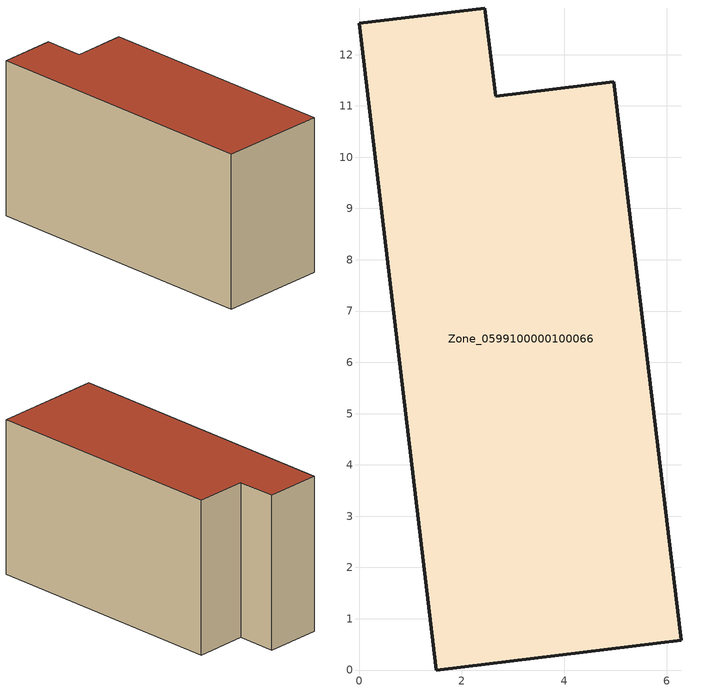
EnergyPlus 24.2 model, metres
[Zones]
Zone_0599100000100066
 floor ground (C_G): 1.5,0 0,12.61 2.45,12.91 2.66,11.19 4.96,11.47 6.28,0.58 z0
 wall outside (C_F): 1.5,0 6.28,0.58 4.96,11.47 2.66,11.19 2.45,12.91 0,12.61 1.5,0 z0:6.94
 roof outside (C_R): 0,12.61 1.5,0 6.28,0.58 4.96,11.47 2.66,11.19 2.45,12.91 z6.94
[BUILDING]
Pand.0599100000100066: North Axis=0; Terrain=City; Loads Convergence Tolerance Value=0.04; Temperature Convergence Tolerance Value=0.4; Solar Distribution=FullExterior; Maximum Number of Warmup Days=25; Minimum Number of Warmup Days=1
[Site:Location]
Rotterdam.The.Hague.AP_ZH_NLD Design_Conditions: Latitude=51.96; Longitude=4.45; Time Zone=1; Elevation=-4.5
[SITE:GROUNDTEMPERATURE:BUILDINGSURFACE]
18, 18, 18, 18, 18, 18, 18, 18, 18, 18, 18, 18
[MATERIAL] Thermal Absorptance=0.9; Solar Absorptance=0.7; Visible Absorptance=0.7
Name | Roughness | Thickness | Conductivity | Density | Specific Heat
G.TI.1992-2005 | MediumSmooth | 0.15 | 0.06 | 540 | 1210
F.TI.1992-2005 | Rough | 0.3 | 0.12 | 1920 | 840
R.TI.1992-2005 | MediumRough | 0.2 | 0.08 | 1500 | 1000
[CONSTRUCTION]
C_G: G.TI.1992-2005
C_F: F.TI.1992-2005
C_R: R.TI.1992-2005
[ZONE]
Zone_0599100000100066: Type=1; Multiplier=1; Ceiling Height=Autocalculate; Volume=Autocalculate; Floor Area=autocalculate; Part of Total Floor Area=Yes
[ZONEINFILTRATION:DESIGNFLOWRATE]
Infil_Zone_0599100000100066: Zone or ZoneList or Space or SpaceList=Zone_0599100000100066; Schedule=AlwaysOn; Design Flow Rate Calculation Method=Flow/Area; Flow Rate per Floor Area=0.0015; Constant Term Coefficient=1; Temperature Term Coefficient=0; Velocity Term Coefficient=0; Velocity Squared Term Coefficient=0
[HVACTEMPLATE:ZONE:IDEALLOADSAIRSYSTEM]
Zone_0599100000100066: Maximum Heating Supply Air Temperature=50; Minimum Cooling Supply Air Temperature=13; Maximum Heating Supply Air Humidity Ratio=0.0156; Minimum Cooling Supply Air Humidity Ratio=0.0077; Heating Limit=NoLimit; Cooling Limit=NoLimit; Dehumidification Control Type=ConstantSensibleHeatRatio; Cooling Sensible Heat Ratio=0.7; Dehumidification Setpoint=60; Humidification Control Type=None; Humidification Setpoint=30; Outdoor Air Method=None; Outdoor Air Flow Rate per Person=0.00944; Outdoor Air Flow Rate per Zone Floor Area=0; Outdoor Air Flow Rate per Zone=0; Demand Controlled Ventilation Type=None; Outdoor Air Economizer Type=NoEconomizer; Heat Recovery Type=None; Sensible Heat Recovery Effectiveness=0.7; Latent Heat Recovery Effectiveness=0.65
[ZONECONTROL:THERMOSTAT]
ThermostatControl_Zone_0599100000100066: Zone or ZoneList=Zone_0599100000100066; Control Type Schedule=DualSetpointControlType; Control 1=Thermostat_Zone_0599100000100066; Temperature Difference Between Cutout And Setpoint=0
[THERMOSTATSETPOINT:DUALSETPOINT]
Thermostat_Zone_0599100000100066: Heating Setpoint Temperature Schedule=HeatingSetpoint_Zone_0599100000100066; Cooling Setpoint Temperature Schedule=CoolingSetpoint_Zone_0599100000100066
[SCHEDULE:COMPACT]
HeatingSetpoint_Zone_0599100000100066: Through: 12/31, For: AllDays, Until: 24:00, 21
CoolingSetpoint_Zone_0599100000100066: Through: 12/31, For: AllDays, Until: 24:00, 24
DualSetpointControlType: Through: 12/31, For: AllDays, Until: 24:00, 4
AlwaysOn: Through: 12/31, For: AllDays, Until: 24:00, 1
